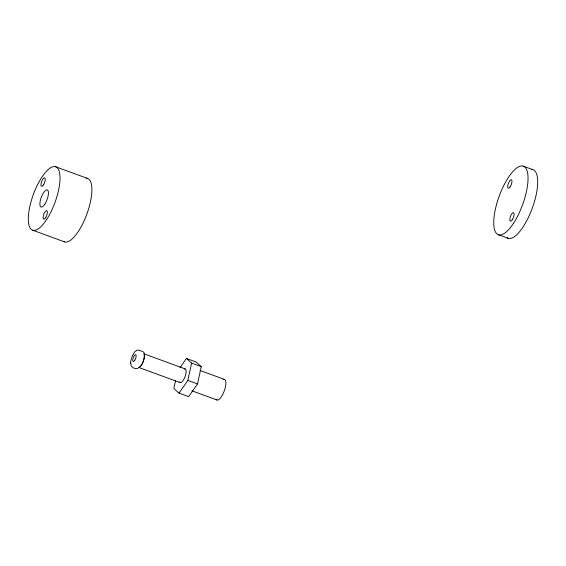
<?xml version="1.0" encoding="UTF-8"?>
<svg xmlns="http://www.w3.org/2000/svg" width="566" height="566" viewBox="0 0 566 566"><rect width="100%" height="100%" fill="white"/><g stroke="black" fill="none" stroke-linecap="round" stroke-linejoin="round"><path stroke-width="0.85" d="M137.941 368.608C130.513 369.294 129.586 363.436 131.553 358.151M130.661 363.266L130.668 362.771M175.616 380.246L173.84 388.488L178.99 393.094L188.648 396.632L197.52 383.925L201.248 366.605L196.105 361.999L186.447 358.462L180.038 367.645M178.99 393.094L187.862 380.387L191.591 363.068L186.447 358.462M131.807 357.394L132.239 356.269M132.394 355.901L134.729 351.911L137.354 349.951L142.774 351.451L144.273 353.057M523.161 166.121L532.818 169.659M498.625 234.805L508.282 238.343M55.51 166.715L87.383 178.382M32.821 230.249L64.687 241.915M191.591 363.068L201.248 366.605M200.102 370.497L224.412 379.397M144.21 353.913L185.16 368.912M187.862 380.387L197.52 383.925M139.165 367.603L180.278 382.651M191.938 390.809L217.054 400.006M531.509 169.482A36.479 12.459 -69.9 0 1 532.542 207.481A36.479 12.459 -69.9 0 1 507.115 237.798M86.174 178.219A33.741 11.525 -69.9 0 1 87.129 213.368A33.741 11.525 -69.9 0 1 63.611 241.42M143.99 353.658A7.662 2.618 -69.9 0 1 143.085 361.985A7.662 2.618 -69.9 0 1 138.373 367.688M184.297 369.039A7.294 2.49 -69.9 0 1 185.018 376.751A7.294 2.49 -69.9 0 1 179.528 381.845M144.054 354.394A7.294 2.49 -69.9 0 1 143.17 361.426A7.294 2.49 -69.9 0 1 139.286 367.2M223.145 379.567A10.945 3.736 -69.9 0 1 224.341 390.724A10.945 3.736 -69.9 0 1 216.141 399.214M513.412 223.429A36.479 12.459 -69.9 0 0 524.321 166.659A36.479 12.459 -69.9 0 0 494.939 211.302A36.479 12.459 -69.9 0 0 513.412 223.429M512.265 219.771A4.556 1.557 -69.9 0 0 513.631 212.682A4.556 1.557 -69.9 0 0 509.959 218.257A4.556 1.557 -69.9 0 0 512.265 219.771M510.143 186.893A4.556 1.557 -69.9 0 0 511.508 179.797A4.556 1.557 -69.9 0 0 507.836 185.379A4.556 1.557 -69.9 0 0 510.143 186.893M46.497 219.721A33.741 11.525 -69.9 0 0 56.593 167.218A33.741 11.525 -69.9 0 0 29.411 208.507A33.741 11.525 -69.9 0 0 46.497 219.721M44.792 204.22A9.12 3.113 -69.9 0 0 47.523 190.035A9.12 3.113 -69.9 0 0 40.179 201.192A9.12 3.113 -69.9 0 0 44.792 204.22M43.419 184.912A4.556 1.557 -69.9 0 0 44.785 177.816A4.556 1.557 -69.9 0 0 41.106 183.398A4.556 1.557 -69.9 0 0 43.419 184.912M45.542 217.79A4.556 1.557 -69.9 0 0 46.907 210.701A4.556 1.557 -69.9 0 0 43.235 216.276A4.556 1.557 -69.9 0 0 45.542 217.79M134.786 360.231A3.651 1.245 -69.9 0 0 135.699 354.684A3.651 1.245 -69.9 0 0 132.798 359.389A3.651 1.245 -69.9 0 0 134.786 360.231"/></g></svg>
